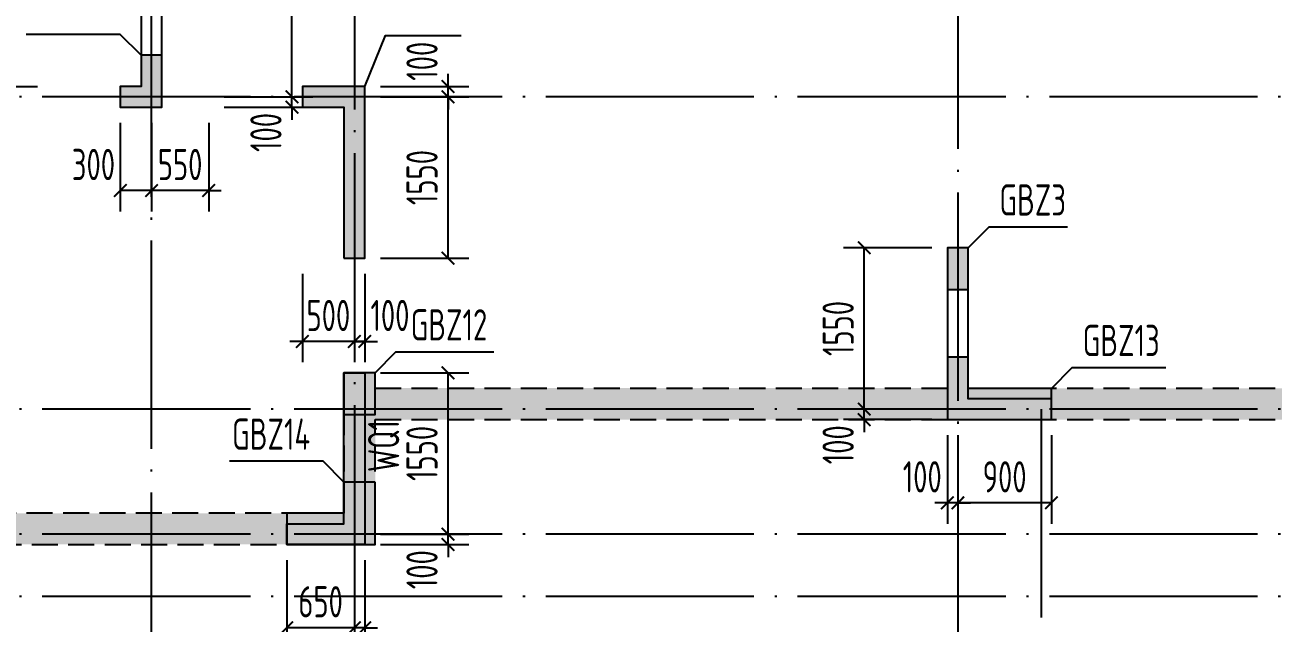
# Model space of a CAD drawing. Extents: x -812054 to 22247, y -644080 to 1003627.
# Drawn here: x -467722 to -455726, y -150435 to -144690 of the extents above; entities that cross this region are included whole.
import ezdxf
from ezdxf.enums import TextEntityAlignment as Align

# ---------------------------------------------------------------- set-up
doc = ezdxf.new("R2010")
doc.units = 0
doc.header["$LTSCALE"] = 1000
doc.linetypes.add('__DASH', pattern=[0.35, 0.25, -0.1])
doc.linetypes.add('DOTE', pattern=[2.42, 2, -0.2, 0.02, -0.2])
doc.layers.get('0').update_dxf_attribs({"linetype": 'CONTINUOUS'})
doc.layers.get('DEFPOINTS').update_dxf_attribs({"linetype": 'CONTINUOUS'})
for name, color, linetype in [('A-DOTE', 10, 'DOTE'), ('COLU_DE_TEXT', 7, 'CONTINUOUS'), ('LABEL', 1, 'CONTINUOUS'), ('S-Q墙填充', 252, 'CONTINUOUS'), ('S-Q墙实线', 6, 'CONTINUOUS'), ('S-Q墙标注', 3, 'CONTINUOUS'), ('S-X详图填充', 252, 'CONTINUOUS'), ('S-X详图实线', 4, 'CONTINUOUS')]:
    doc.layers.add(name, color=color, linetype=linetype)
doc.styles.add('TSSD_REIN', font='tssdeng.shx', dxfattribs={"width": 0.7, "height": 300, "bigfont": 'tssdchn.shx'})
doc.styles.add('结构文字', font='zstxt.shx', dxfattribs={"width": 0.7, "bigfont": 'zshz.shx'})
doc.dimstyles.new('STRUCK', dxfattribs={"dimtxt": 400, "dimasz": 121, "dimexe": 200, "dimexo": 150, "dimgap": 115, "dimtad": 1, "dimdec": 0, "dimdsep": 46, "dimtxsty": '结构文字', "dimblk": 'ARCHTICK', "dimcen": 400, "dimclrd": 3, "dimclre": 3, "dimclrt": 7, "dimadec": 0, "dimazin": 0, "dimtfac": 1, "dimtdec": 0, "dimtix": 1, "dimtmove": 2, "dimatfit": 3, "dimldrblk": '_DIMX', "dimfxl": 1, "dimtolj": 1, "dimtzin": 0, "dimarcsym": 0})

# ---------------------------------------------------------------- blocks, each defined once
blk = doc.blocks.new('20210812.03353967')
at = {"layer": 'A-DOTE'}
for p, q in [((-198871.1, -50552.1), (-198870.9, -60652.1)), ((-200820.9, -60652.1), (-200820.9, -52752.1)), ((-193070.9, -53352.1), (-193070.9, -60652.1)), ((-163570.9, -54852.1), (-216570.9, -54852.1)), ((-163570.9, -57852.1), (-216570.9, -57852.1)), ((-192270.9, -57852.1), (-192270.9, -60652.1)), ((-163570.9, -59052.1), (-216570.9, -59052.1)), ((-163570.9, -59652.1), (-216570.9, -59652.1))]:
    blk.add_line(p, q, dxfattribs=at)
blk = doc.blocks.new('_ArchTick')
at = {"color": 0, "linetype": 'ByBlock', "const_width": 0.15}
blk.add_lwpolyline([(-0.5, -0.5), (0.5, 0.5)], dxfattribs=at)
blk = doc.blocks.new('*D688')
at = {"layer": 'DEFPOINTS', "color": 0, "transparency": 16777216}
for p in [(-459656, -148381), (-458856, -148381), (-458856, -148481)]:
    blk.add_point(p, dxfattribs=at)
at = {"layer": 'S-Q墙标注', "color": 3, "lineweight": -2, "transparency": 16777216}
for p, q in [((-459656, -148381), (-459656, -148260)), ((-459006, -148381), (-459856, -148381)), ((-459656, -148481), (-459656, -148381)), ((-459006, -148481), (-459856, -148481)), ((-459656, -148481), (-459656, -148602))]:
    blk.add_line(p, q, dxfattribs=at)
at = {"layer": 'S-Q墙标注', "color": 3, "lineweight": -2, "transparency": 16777216, "xscale": 121, "yscale": 121, "zscale": 121}
for p, rotation in [((-459656, -148381), 270), ((-459656, -148481), 90)]:
    blk.add_blockref('_ArchTick', p, dxfattribs=dict(at, rotation=rotation))
at = {"layer": 'S-Q墙标注', "color": 7, "transparency": 16777216, "insert": (-459906, -148723), "char_height": 300, "attachment_point": 5, "rotation": 90, "style": 'TSSD_REIN'}
blk.add_mtext('\\A1;100', dxfattribs=at)
blk = doc.blocks.new('_DIMX')
blk.add_line((-150, 0), (150, 0))
at = {"const_width": 50}
blk.add_lwpolyline([(-70, -70), (70, 70)], dxfattribs=at)
blk = doc.blocks.new('*D689')
at = {"layer": 'DEFPOINTS', "color": 0, "transparency": 16777216}
for p in [(-459656, -146831), (-458856, -146831), (-458856, -148381)]:
    blk.add_point(p, dxfattribs=at)
at = {"layer": 'S-Q墙标注', "color": 3, "lineweight": -2, "transparency": 16777216}
for p, q in [((-459006, -146831), (-459856, -146831)), ((-459656, -148381), (-459656, -146831)), ((-459006, -148381), (-459856, -148381))]:
    blk.add_line(p, q, dxfattribs=at)
at = {"layer": 'S-Q墙标注', "color": 3, "lineweight": -2, "transparency": 16777216, "xscale": 121, "yscale": 121, "zscale": 121}
for p, rotation in [((-459656, -146831), 90), ((-459656, -148381), 270)]:
    blk.add_blockref('_ArchTick', p, dxfattribs=dict(at, rotation=rotation))
at = {"layer": 'S-Q墙标注', "color": 7, "transparency": 16777216, "insert": (-459906, -147606), "char_height": 300, "attachment_point": 5, "rotation": 90, "style": 'TSSD_REIN'}
blk.add_mtext('\\A1;1550', dxfattribs=at)
blk = doc.blocks.new('*D690')
at = {"layer": 'DEFPOINTS', "color": 0, "transparency": 16777216}
for p in [(-458756, -148481), (-457856, -148481), (-458756, -149281)]:
    blk.add_point(p, dxfattribs=at)
at = {"layer": 'S-Q墙标注', "color": 3, "lineweight": -2, "transparency": 16777216}
for p, q in [((-458756, -148631), (-458756, -149481)), ((-457856, -148631), (-457856, -149481)), ((-457856, -149281), (-458756, -149281))]:
    blk.add_line(p, q, dxfattribs=at)
at = {"layer": 'S-Q墙标注', "color": 3, "lineweight": -2, "transparency": 16777216, "xscale": 121, "yscale": 121, "zscale": 121, "rotation": 180}
blk.add_blockref('_ArchTick', (-458756, -149281), dxfattribs=at)
at = {"layer": 'S-Q墙标注', "color": 3, "lineweight": -2, "transparency": 16777216, "xscale": 121, "yscale": 121, "zscale": 121}
blk.add_blockref('_ArchTick', (-457856, -149281), dxfattribs=at)
at = {"layer": 'S-Q墙标注', "color": 7, "transparency": 16777216, "insert": (-458306, -149031), "char_height": 300, "attachment_point": 5, "style": 'TSSD_REIN'}
blk.add_mtext('\\A1;900', dxfattribs=at)
blk = doc.blocks.new('*D691')
at = {"layer": 'DEFPOINTS', "color": 0, "transparency": 16777216}
for p in [(-458856, -148481), (-458756, -148481), (-458856, -149281)]:
    blk.add_point(p, dxfattribs=at)
at = {"layer": 'S-Q墙标注', "color": 3, "lineweight": -2, "transparency": 16777216}
for p, q in [((-458856, -148631), (-458856, -149481)), ((-458756, -148631), (-458756, -149481)), ((-458856, -149281), (-458977, -149281)), ((-458756, -149281), (-458856, -149281)), ((-458756, -149281), (-458635, -149281))]:
    blk.add_line(p, q, dxfattribs=at)
at = {"layer": 'S-Q墙标注', "color": 3, "lineweight": -2, "transparency": 16777216, "xscale": 121, "yscale": 121, "zscale": 121}
blk.add_blockref('_ArchTick', (-458856, -149281), dxfattribs=at)
at = {"layer": 'S-Q墙标注', "color": 3, "lineweight": -2, "transparency": 16777216, "xscale": 121, "yscale": 121, "zscale": 121, "rotation": 180}
blk.add_blockref('_ArchTick', (-458756, -149281), dxfattribs=at)
at = {"layer": 'S-Q墙标注', "color": 7, "transparency": 16777216, "insert": (-459098, -149031), "char_height": 300, "attachment_point": 5, "style": 'TSSD_REIN'}
blk.add_mtext('\\A1;100', dxfattribs=at)
blk = doc.blocks.new('*D692')
at = {"layer": 'DEFPOINTS', "color": 0, "transparency": 16777216}
for p in [(-464456, -149581), (-463656, -149581), (-464456, -149681)]:
    blk.add_point(p, dxfattribs=at)
at = {"layer": 'S-Q墙标注', "color": 3, "lineweight": -2, "transparency": 16777216}
for p, q in [((-463656, -149581), (-463656, -149460)), ((-464306, -149581), (-463456, -149581)), ((-463656, -149681), (-463656, -149581)), ((-464306, -149681), (-463456, -149681)), ((-463656, -149681), (-463656, -149802))]:
    blk.add_line(p, q, dxfattribs=at)
at = {"layer": 'S-Q墙标注', "color": 3, "lineweight": -2, "transparency": 16777216, "xscale": 121, "yscale": 121, "zscale": 121}
for p, rotation in [((-463656, -149581), 270), ((-463656, -149681), 90)]:
    blk.add_blockref('_ArchTick', p, dxfattribs=dict(at, rotation=rotation))
at = {"layer": 'S-Q墙标注', "color": 7, "transparency": 16777216, "insert": (-463906, -149923), "char_height": 300, "attachment_point": 5, "rotation": 90, "style": 'TSSD_REIN'}
blk.add_mtext('\\A1;100', dxfattribs=at)
blk = doc.blocks.new('*D693')
at = {"layer": 'DEFPOINTS', "color": 0, "transparency": 16777216}
for p in [(-464456, -148031), (-463656, -148031), (-464456, -149581)]:
    blk.add_point(p, dxfattribs=at)
at = {"layer": 'S-Q墙标注', "color": 3, "lineweight": -2, "transparency": 16777216}
for p, q in [((-464306, -148031), (-463456, -148031)), ((-463656, -149581), (-463656, -148031)), ((-464306, -149581), (-463456, -149581))]:
    blk.add_line(p, q, dxfattribs=at)
at = {"layer": 'S-Q墙标注', "color": 3, "lineweight": -2, "transparency": 16777216, "xscale": 121, "yscale": 121, "zscale": 121}
for p, rotation in [((-463656, -148031), 90), ((-463656, -149581), 270)]:
    blk.add_blockref('_ArchTick', p, dxfattribs=dict(at, rotation=rotation))
at = {"layer": 'S-Q墙标注', "color": 7, "transparency": 16777216, "insert": (-463906, -148806), "char_height": 300, "attachment_point": 5, "rotation": 90, "style": 'TSSD_REIN'}
blk.add_mtext('\\A1;1550', dxfattribs=at)
blk = doc.blocks.new('*D694')
at = {"layer": 'DEFPOINTS', "color": 0, "transparency": 16777216}
for p in [(-464556, -149681), (-464456, -149681), (-464556, -150481)]:
    blk.add_point(p, dxfattribs=at)
at = {"layer": 'S-Q墙标注', "color": 3, "lineweight": -2, "transparency": 16777216}
for p, q in [((-464556, -149831), (-464556, -150681)), ((-464456, -149831), (-464456, -150681)), ((-464556, -150481), (-464677, -150481)), ((-464456, -150481), (-464556, -150481)), ((-464456, -150481), (-464335, -150481))]:
    blk.add_line(p, q, dxfattribs=at)
at = {"layer": 'S-Q墙标注', "color": 3, "lineweight": -2, "transparency": 16777216, "xscale": 121, "yscale": 121, "zscale": 121}
blk.add_blockref('_ArchTick', (-464556, -150481), dxfattribs=at)
at = {"layer": 'S-Q墙标注', "color": 3, "lineweight": -2, "transparency": 16777216, "xscale": 121, "yscale": 121, "zscale": 121, "rotation": 180}
blk.add_blockref('_ArchTick', (-464456, -150481), dxfattribs=at)
at = {"layer": 'S-Q墙标注', "color": 7, "transparency": 16777216, "insert": (-464214, -150731), "char_height": 300, "attachment_point": 5, "style": 'TSSD_REIN'}
blk.add_mtext('\\A1;100', dxfattribs=at)
blk = doc.blocks.new('*D695')
at = {"layer": 'DEFPOINTS', "color": 0, "transparency": 16777216}
for p in [(-465206, -149681), (-464556, -149681), (-465206, -150481)]:
    blk.add_point(p, dxfattribs=at)
at = {"layer": 'S-Q墙标注', "color": 3, "lineweight": -2, "transparency": 16777216}
for p, q in [((-465206, -149831), (-465206, -150681)), ((-464556, -149831), (-464556, -150681)), ((-464556, -150481), (-465206, -150481))]:
    blk.add_line(p, q, dxfattribs=at)
at = {"layer": 'S-Q墙标注', "color": 3, "lineweight": -2, "transparency": 16777216, "xscale": 121, "yscale": 121, "zscale": 121, "rotation": 180}
blk.add_blockref('_ArchTick', (-465206, -150481), dxfattribs=at)
at = {"layer": 'S-Q墙标注', "color": 3, "lineweight": -2, "transparency": 16777216, "xscale": 121, "yscale": 121, "zscale": 121}
blk.add_blockref('_ArchTick', (-464556, -150481), dxfattribs=at)
at = {"layer": 'S-Q墙标注', "color": 7, "transparency": 16777216, "insert": (-464881, -150231), "char_height": 300, "attachment_point": 5, "style": 'TSSD_REIN'}
blk.add_mtext('\\A1;650', dxfattribs=at)
blk = doc.blocks.new('*D696')
at = {"layer": 'DEFPOINTS', "color": 0, "transparency": 16777216}
for p in [(-464456, -145381), (-463656, -145381), (-464456, -146931)]:
    blk.add_point(p, dxfattribs=at)
at = {"layer": 'S-Q墙标注', "color": 3, "lineweight": -2, "transparency": 16777216}
for p, q in [((-464306, -145381), (-463456, -145381)), ((-463656, -146931), (-463656, -145381)), ((-464306, -146931), (-463456, -146931))]:
    blk.add_line(p, q, dxfattribs=at)
at = {"layer": 'S-Q墙标注', "color": 3, "lineweight": -2, "transparency": 16777216, "xscale": 121, "yscale": 121, "zscale": 121}
for p, rotation in [((-463656, -145381), 90), ((-463656, -146931), 270)]:
    blk.add_blockref('_ArchTick', p, dxfattribs=dict(at, rotation=rotation))
at = {"layer": 'S-Q墙标注', "color": 7, "transparency": 16777216, "insert": (-463906, -146156), "char_height": 300, "attachment_point": 5, "rotation": 90, "style": 'TSSD_REIN'}
blk.add_mtext('\\A1;1550', dxfattribs=at)
blk = doc.blocks.new('*D697')
at = {"layer": 'DEFPOINTS', "color": 0, "transparency": 16777216}
for p in [(-464456, -145281), (-464456, -145381), (-463656, -145281)]:
    blk.add_point(p, dxfattribs=at)
at = {"layer": 'S-Q墙标注', "color": 3, "lineweight": -2, "transparency": 16777216}
for p, q in [((-463656, -145281), (-463656, -145160)), ((-464306, -145281), (-463456, -145281)), ((-464306, -145381), (-463456, -145381)), ((-463656, -145381), (-463656, -145281)), ((-463656, -145381), (-463656, -145502))]:
    blk.add_line(p, q, dxfattribs=at)
at = {"layer": 'S-Q墙标注', "color": 3, "lineweight": -2, "transparency": 16777216, "xscale": 121, "yscale": 121, "zscale": 121}
for p, rotation in [((-463656, -145281), 270), ((-463656, -145381), 90)]:
    blk.add_blockref('_ArchTick', p, dxfattribs=dict(at, rotation=rotation))
at = {"layer": 'S-Q墙标注', "color": 7, "transparency": 16777216, "insert": (-463906, -145039), "char_height": 300, "attachment_point": 5, "rotation": 90, "style": 'TSSD_REIN'}
blk.add_mtext('\\A1;100', dxfattribs=at)
blk = doc.blocks.new('*D718')
at = {"layer": 'DEFPOINTS', "color": 0, "transparency": 16777216}
for p in [(-465956, -145381), (-465156, -145381), (-465956, -145481)]:
    blk.add_point(p, dxfattribs=at)
at = {"layer": 'S-Q墙标注', "color": 3, "lineweight": -2, "transparency": 16777216}
for p, q in [((-465156, -145381), (-465156, -145260)), ((-465806, -145381), (-464956, -145381)), ((-465156, -145481), (-465156, -145381)), ((-465806, -145481), (-464956, -145481)), ((-465156, -145481), (-465156, -145602))]:
    blk.add_line(p, q, dxfattribs=at)
at = {"layer": 'S-Q墙标注', "color": 3, "lineweight": -2, "transparency": 16777216, "xscale": 121, "yscale": 121, "zscale": 121}
for p, rotation in [((-465156, -145381), 270), ((-465156, -145481), 90)]:
    blk.add_blockref('_ArchTick', p, dxfattribs=dict(at, rotation=rotation))
at = {"layer": 'S-Q墙标注', "color": 7, "transparency": 16777216, "insert": (-465406, -145723), "char_height": 300, "attachment_point": 5, "rotation": 90, "style": 'TSSD_REIN'}
blk.add_mtext('\\A1;100', dxfattribs=at)
blk = doc.blocks.new('*D719')
at = {"layer": 'DEFPOINTS', "color": 0, "transparency": 16777216}
for p in [(-465956, -143281), (-465156, -143281), (-465956, -145381)]:
    blk.add_point(p, dxfattribs=at)
at = {"layer": 'S-Q墙标注', "color": 3, "lineweight": -2, "transparency": 16777216}
for p, q in [((-465806, -143281), (-464956, -143281)), ((-465156, -145381), (-465156, -143281)), ((-465806, -145381), (-464956, -145381))]:
    blk.add_line(p, q, dxfattribs=at)
at = {"layer": 'S-Q墙标注', "color": 3, "lineweight": -2, "transparency": 16777216, "xscale": 121, "yscale": 121, "zscale": 121}
for p, rotation in [((-465156, -143281), 90), ((-465156, -145381), 270)]:
    blk.add_blockref('_ArchTick', p, dxfattribs=dict(at, rotation=rotation))
at = {"layer": 'S-Q墙标注', "color": 7, "transparency": 16777216, "insert": (-465406, -144331), "char_height": 300, "attachment_point": 5, "rotation": 90, "style": 'TSSD_REIN'}
blk.add_mtext('\\A1;2100', dxfattribs=at)
blk = doc.blocks.new('*D799')
at = {"layer": 'DEFPOINTS', "color": 0, "transparency": 16777216}
for p in [(-466506, -145481), (-465956, -145481), (-466506, -146281)]:
    blk.add_point(p, dxfattribs=at)
at = {"layer": 'S-Q墙标注', "color": 3, "lineweight": -2, "transparency": 16777216}
for p, q in [((-466506, -145631), (-466506, -146481)), ((-465956, -145631), (-465956, -146481)), ((-466506, -146281), (-466627, -146281)), ((-465956, -146281), (-466506, -146281)), ((-465956, -146281), (-465835, -146281))]:
    blk.add_line(p, q, dxfattribs=at)
at = {"layer": 'S-Q墙标注', "color": 3, "lineweight": -2, "transparency": 16777216, "xscale": 121, "yscale": 121, "zscale": 121}
blk.add_blockref('_ArchTick', (-466506, -146281), dxfattribs=at)
at = {"layer": 'S-Q墙标注', "color": 3, "lineweight": -2, "transparency": 16777216, "xscale": 121, "yscale": 121, "zscale": 121, "rotation": 180}
blk.add_blockref('_ArchTick', (-465956, -146281), dxfattribs=at)
at = {"layer": 'S-Q墙标注', "color": 7, "transparency": 16777216, "insert": (-466231, -146031), "char_height": 300, "attachment_point": 5, "style": 'TSSD_REIN'}
blk.add_mtext('\\A1;550', dxfattribs=at)
blk = doc.blocks.new('*D800')
at = {"layer": 'DEFPOINTS', "color": 0, "transparency": 16777216}
for p in [(-466806, -145481), (-466506, -145481), (-466806, -146281)]:
    blk.add_point(p, dxfattribs=at)
at = {"layer": 'S-Q墙标注', "color": 3, "lineweight": -2, "transparency": 16777216}
for p, q in [((-466806, -145631), (-466806, -146481)), ((-466506, -145631), (-466506, -146481)), ((-466506, -146281), (-466806, -146281))]:
    blk.add_line(p, q, dxfattribs=at)
at = {"layer": 'S-Q墙标注', "color": 3, "lineweight": -2, "transparency": 16777216, "xscale": 121, "yscale": 121, "zscale": 121, "rotation": 180}
blk.add_blockref('_ArchTick', (-466806, -146281), dxfattribs=at)
at = {"layer": 'S-Q墙标注', "color": 3, "lineweight": -2, "transparency": 16777216, "xscale": 121, "yscale": 121, "zscale": 121}
blk.add_blockref('_ArchTick', (-466506, -146281), dxfattribs=at)
at = {"layer": 'S-Q墙标注', "color": 7, "transparency": 16777216, "insert": (-467064, -146031), "char_height": 300, "attachment_point": 5, "style": 'TSSD_REIN'}
blk.add_mtext('\\A1;300', dxfattribs=at)
blk = doc.blocks.new('*D2487')
at = {"layer": 'DEFPOINTS', "color": 0, "transparency": 16777216}
for p in [(-465056, -146931), (-464556, -146931), (-465056, -147731)]:
    blk.add_point(p, dxfattribs=at)
at = {"layer": 'S-Q墙标注', "color": 3, "lineweight": -2, "transparency": 16777216}
for p, q in [((-465056, -147081), (-465056, -147931)), ((-464556, -147081), (-464556, -147931)), ((-465056, -147731), (-465177, -147731)), ((-464556, -147731), (-465056, -147731)), ((-464556, -147731), (-464435, -147731))]:
    blk.add_line(p, q, dxfattribs=at)
at = {"layer": 'S-Q墙标注', "color": 3, "lineweight": -2, "transparency": 16777216, "xscale": 121, "yscale": 121, "zscale": 121}
blk.add_blockref('_ArchTick', (-465056, -147731), dxfattribs=at)
at = {"layer": 'S-Q墙标注', "color": 3, "lineweight": -2, "transparency": 16777216, "xscale": 121, "yscale": 121, "zscale": 121, "rotation": 180}
blk.add_blockref('_ArchTick', (-464556, -147731), dxfattribs=at)
at = {"layer": 'S-Q墙标注', "color": 7, "transparency": 16777216, "insert": (-464806, -147481), "char_height": 300, "attachment_point": 5, "style": 'TSSD_REIN'}
blk.add_mtext('\\A1;500', dxfattribs=at)
blk = doc.blocks.new('*D2486')
at = {"layer": 'DEFPOINTS', "color": 0, "transparency": 16777216}
for p in [(-464556, -146931), (-464456, -146931), (-464556, -147731)]:
    blk.add_point(p, dxfattribs=at)
at = {"layer": 'S-Q墙标注', "color": 3, "lineweight": -2, "transparency": 16777216}
for p, q in [((-464556, -147081), (-464556, -147931)), ((-464456, -147081), (-464456, -147931)), ((-464556, -147731), (-464677, -147731)), ((-464456, -147731), (-464556, -147731)), ((-464456, -147731), (-464335, -147731))]:
    blk.add_line(p, q, dxfattribs=at)
at = {"layer": 'S-Q墙标注', "color": 3, "lineweight": -2, "transparency": 16777216, "xscale": 121, "yscale": 121, "zscale": 121}
blk.add_blockref('_ArchTick', (-464556, -147731), dxfattribs=at)
at = {"layer": 'S-Q墙标注', "color": 3, "lineweight": -2, "transparency": 16777216, "xscale": 121, "yscale": 121, "zscale": 121, "rotation": 180}
blk.add_blockref('_ArchTick', (-464456, -147731), dxfattribs=at)
at = {"layer": 'S-Q墙标注', "color": 7, "transparency": 16777216, "insert": (-464214, -147481), "char_height": 300, "attachment_point": 5, "style": 'TSSD_REIN'}
blk.add_mtext('\\A1;100', dxfattribs=at)

msp = doc.modelspace()

# ---------------------------------------------------------------- hatches: boundary and pattern name
at = {"layer": 'S-Q墙填充'}
h = msp.add_hatch(dxfattribs=at)
h.set_pattern_fill('ARMORED', color=252, scale=30, style=0)
h.set_pattern_definition([(50, (-226609.78, -77846.11), (215.17805, -18.82564), [22.5, -247.5]), (355, (-226609.78, -77846.1), (-41.6254, 225.65764), [18, -198]), (100.4514, (-226591.85, -77847.68), (173.55281, 206.83186), [19.12206, -210.34263]), (46.1842, (-226609.78, -77786.1), (320.17231, -49.6557), [33.75, -371.25]), (96.6356, (-226583.1, -77790.25), (280.3988, 292.23536), [28.6831, -315.5139]), (351.1842, (-226609.8, -77786.1), (280.3986, 292.2356), [27, -297]), (21, (-226579.78, -77801.11), (179.07212, -120.78567), [22.5, -247.5]), (326, (-226579.78, -77801.1), (72.9946, 217.54501), [18, -198]), (71.4514, (-226564.86, -77811.18), (252.06679, 96.75915), [19.12206, -210.34263]), (37.5, (-226609.784, -77846.11), (3.647957, 99.868156), [0, -195.6, 0, -201, 0, -198.75]), (7.5, (-226609.78, -77846.11), (78.92086, 118.323514), [0, -114.6, 0, -191.1, 0, -75.75]), (327.5, (-226676.68, -77846.11), (160.14673, -6.766462), [0, -75, 0, -234, 0, -310.5]), (317.5, (-226706.68, -77846.11), (174.95585, 30.031495), [0, -97.5, 0, -155.4, 0, -220.5]), (45, (-226609.78, -77846.11), (-106.06602, 106.06602), [])])
h.paths.add_polyline_path([(-470855.99, -148031.19), (-471155.99, -148031.08), (-471155.99, -148181.17), (-480055.99, -148181.18), (-480055.99, -145281.04), (-481942.16, -145281.04), (-481942.16, -141281.04), (-482242.16, -141281.04), (-482242.16, -145581.04), (-480355.99, -145581.04), (-480356.03, -148481.04), (-471155.95, -148481.41), (-471155.99, -149681.05), (-464356.01, -149680.77), (-464356.02, -148481.17), (-446155.95, -148481.77), (-446155.95, -149681.05), (-439356.01, -149681.05), (-439356.01, -148481.04), (-430056.01, -148481.06), (-430056.01, -140981.04), (-430756, -140981.04), (-430756, -141181.04), (-430356, -141181.04), (-430356.01, -148181.04), (-439356.01, -148181.04), (-439356.01, -148031.05), (-439656.01, -148031.05), (-439656.04, -149381.05), (-445855.99, -149381.05), (-445855.99, -148031.05), (-446155.99, -148031.07), (-446155.97, -148181.04), (-464356.03, -148178.49), (-464356.01, -148031.08), (-464656.01, -148031.04), (-464656.01, -149381.05), (-470855.98, -149381.05)])
at = {"layer": 'S-X详图填充'}
h = msp.add_hatch(color=256, dxfattribs=at)
h.dxf.hatch_style = 1
h.paths.add_polyline_path([(-466406.04, -144981.04), (-466606.04, -144981.04), (-466606.04, -145281.04), (-466806.04, -145281.04), (-466806.04, -145481.04), (-466406.04, -145481.04)])
h = msp.add_hatch(color=256, dxfattribs=at)
h.dxf.hatch_style = 1
h.paths.add_polyline_path([(-464656.13, -146931.04), (-464456.13, -146931.04), (-464456.05, -145281.04), (-465056.05, -145281.04), (-465056.05, -145481.04), (-464656.05, -145481.04)])
h = msp.add_hatch(color=256, dxfattribs=at)
h.dxf.hatch_style = 1
h.paths.add_polyline_path([(-458856.05, -147231.04), (-458656.05, -147231.04), (-458656.05, -146831.04), (-458856.05, -146831.04)])
h = msp.add_hatch(color=256, dxfattribs=at)
h.dxf.hatch_style = 1
h.paths.add_polyline_path([(-458656.05, -147881.04), (-458856.05, -147881.04), (-458856.05, -148481.04), (-457856.06, -148481.04), (-457856.06, -148181.04), (-458656.05, -148181.04)])
h = msp.add_hatch(color=256, dxfattribs=at)
h.dxf.hatch_style = 1
h.paths.add_polyline_path([(-464656.08, -148431.05), (-464356.05, -148431.05), (-464356.05, -148031.05), (-464656.08, -148031.05)])
h = msp.add_hatch(color=256, dxfattribs=at)
h.dxf.hatch_style = 1
h.paths.add_polyline_path([(-464356.05, -149081.05), (-464656.08, -149081.05), (-464656.08, -149381.05), (-465206.07, -149381.05), (-465206.07, -149681.05), (-464356.05, -149681.05)])

# ---------------------------------------------------------------- linework, layer by layer
at = {"layer": 'LABEL'}
for points in [[(-466606.04, -144981.04), (-466806.04, -144781.04), (-467709.6, -144781.04)], [(-464456.05, -145281.04), (-464256.05, -144792.59), (-463530.42, -144792.59)], [(-468706.04, -145481.04), (-468506.04, -145281.04), (-467601.21, -145281.04)], [(-458656.05, -146831.04), (-458456.05, -146631.04), (-457701.2, -146631.04)], [(-464356.05, -148031.05), (-464156.05, -147831.05), (-463214.6, -147831.05)], [(-457856.06, -148181.04), (-457656.06, -147981.04), (-456756.26, -147981.04)], [(-464656.08, -149081.05), (-464856.08, -148881.05), (-465756.83, -148881.05)]]:
    msp.add_lwpolyline(points, dxfattribs=at)
at = {"layer": 'S-Q墙实线', "linetype": '__DASH'}
for points in [[(-482242.21, -145581.04), (-480356.04, -145581.04), (-480356.03, -148481.04), (-471155.99, -148481.17), (-471156.04, -149681.05), (-464356.05, -149681.05), (-464356.1, -148481.17), (-446156, -148481.04), (-446156.03, -149681.05), (-439356.06, -149681.05), (-439356.06, -148481.04), (-430056.05, -148481.04), (-430056.04, -141181.04)], [(-446156.01, -148181.04), (-451656.03, -148181.04), (-451656.03, -146831.04), (-451856.03, -146831.04), (-451856.03, -148181.04), (-458656.05, -148181.04), (-458656.05, -146831.04), (-458856.05, -146831.04), (-458856.05, -148181.05)]]:
    msp.add_lwpolyline(points, dxfattribs=at)
for points in [[(-466806.04, -145481.04), (-466406.04, -145481.04), (-466406.04, -143381.04), (-465956.17, -143381.04), (-465956.17, -143181.04), (-466606.04, -143181.04), (-466606.04, -145281.04), (-466806.04, -145281.04)], [(-465056.05, -145481.04), (-464656.05, -145481.04), (-464656.05, -146931.04), (-464456.05, -146931.04), (-464456.05, -145281.04), (-465056.05, -145281.04)]]:
    msp.add_lwpolyline(points, close=True, dxfattribs=at)
at = {"layer": 'S-Q墙实线'}
for points in [[(-466406.04, -145481.04), (-466406.04, -143881.04), (-466406.04, -143381.04), (-465956.17, -143381.04), (-465956.17, -143181.04), (-466606.04, -143181.04), (-466606.04, -143881.04), (-466606.04, -145281.04), (-466806.04, -145281.04), (-466806.04, -145481.04)], [(-458856.05, -148481.04), (-457956.06, -148481.04), (-457856.06, -148481.04), (-457856.06, -148281.04), (-457956.06, -148281.04), (-458656.05, -148281.04), (-458656.05, -146831.04), (-458856.05, -146831.04)], [(-464456.08, -149681.05), (-465206.07, -149681.05), (-465206.07, -149481.05), (-464656.08, -149481.05), (-464656.08, -148381.04), (-464656.08, -148031.05), (-464456.08, -148031.05), (-464456.08, -148381.04)]]:
    msp.add_lwpolyline(points, close=True, dxfattribs=at)
at = {"layer": 'S-Q墙实线', "linetype": '__DASH'}
msp.add_lwpolyline([(-458856.05, -148181.05), (-464356.08, -148181.17), (-464356.06, -148031.08), (-464656.06, -148031.04), (-464656.06, -149381.05), (-470856.02, -149381.05), (-470856.03, -148031.04, 916871.7173963)], format="xyb", dxfattribs=at)
at = {"layer": 'S-X详图实线'}
for points in [[(-466406.04, -144981.04), (-466606.04, -144981.04), (-466606.04, -145281.04), (-466806.04, -145281.04), (-466806.04, -145481.04), (-466406.04, -145481.04), (-466406.04, -144981.04)], [(-464656.13, -146931.04), (-464456.13, -146931.04), (-464456.05, -145281.04), (-465056.05, -145281.04), (-465056.05, -145481.04), (-464656.05, -145481.04), (-464656.05, -145781.04)], [(-458856.05, -147231.04), (-458656.05, -147231.04), (-458656.05, -146831.04), (-458856.05, -146831.04), (-458856.05, -147231.04)], [(-458656.05, -147881.04), (-458856.05, -147881.04), (-458856.05, -148481.04), (-457856.06, -148481.04), (-457856.06, -148181.04), (-458656.05, -148181.04), (-458656.05, -147881.04)], [(-464656.08, -148431.05), (-464356.05, -148431.05), (-464356.05, -148031.05), (-464656.08, -148031.05), (-464656.08, -148431.05)], [(-464356.05, -149081.05), (-464656.08, -149081.05), (-464656.08, -149381.05), (-465206.07, -149381.05), (-465206.07, -149681.05), (-464356.05, -149681.05), (-464356.05, -149081.05)]]:
    msp.add_lwpolyline(points, close=True, dxfattribs=at)

# ---------------------------------------------------------------- block references
at = {"layer": 'A-DOTE'}
msp.add_blockref('20210812.03353967', (-265685.13, -90528.95), dxfattribs=at)

# ---------------------------------------------------------------- texts
at = {"layer": 'COLU_DE_TEXT', "style": 'TSSD_REIN', "width": 0.7}
for s, p in [('GBZ3', (-458356.05, -146611.04)), ('GBZ12', (-464015.35, -147811.05)), ('GBZ13', (-457556.06, -147961.04)), ('GBZ14', (-465731.46, -148861.05))]:
    msp.add_text(s, height=300, dxfattribs=at).set_placement(p, align=Align.BOTTOM_LEFT)
at = {"layer": 'S-Q墙标注', "style": 'TSSD_REIN', "width": 0.7}
msp.add_text('WQ1', height=300, rotation=89.999998, dxfattribs=at).set_placement((-464034.89, -148735.85), align=Align.BOTTOM_CENTER)

# ---------------------------------------------------------------- dimensions: what is measured, and where the dimension line sits
at = {"layer": 'S-Q墙标注'}
for base, p1, p2, angle, picture, middle in [((-465155.98, -143281.04), (-465955.98, -145381.04), (-465955.98, -143281.04), 90, '*D719', (-465405.98, -144331.04)), ((-463656.05, -145381.04), (-464456.05, -146931.04), (-464456.05, -145381.04), 90, '*D696', (-463906.05, -146156.04)), ((-466506.03, -146281.07), (-465956.16, -145481.07), (-466506.03, -145481.07), 180, '*D799', (-466231.1, -146031.07)), ((-459656.05, -146831.04), (-458856.05, -148381.04), (-458856.05, -146831.04), 90, '*D689', (-459906.05, -147606.04)), ((-465056.05, -147731.07), (-464556.05, -146930.94), (-465056.05, -146931.07), 180, '*D2487', (-464806.05, -147481.07)), ((-463656.05, -148031.05), (-464456.05, -149581.04), (-464456.05, -148031.05), 90, '*D693', (-463906.05, -148806.05)), ((-458756.04, -149281.04), (-457856.05, -148481.04), (-458756.04, -148481.04), 180, '*D690', (-458306.05, -149031.04)), ((-465206.04, -150481.05), (-464556.08, -149681.05), (-465206.04, -149681.05), 180, '*D695', (-464881.06, -150231.05))]:
    dim = msp.add_linear_dim(base=base, p1=p1, p2=p2, angle=angle, dimstyle='STRUCK', override={"dimtxt": 300, "dimgap": 100, "dimtxsty": 'TSSD_REIN'}, dxfattribs=at)
    dim.commit()
    dim.dimension.update_dxf_attribs({"geometry": picture, "text_midpoint": middle})
for base, p1, p2, angle, picture, middle in [((-463656.05, -145281.04), (-464456.05, -145381.04), (-464456.05, -145281.04), 90, '*D697', (-463906.05, -145039.12)), ((-465155.98, -145381.04), (-465955.98, -145481.04), (-465955.98, -145381.04), 90, '*D718', (-465405.98, -145722.97)), ((-466806.03, -146281.07), (-466506.03, -145481.07), (-466806.03, -145481.07), 180, '*D800', (-467064.11, -146031.07)), ((-464556.05, -147731.07), (-464456.12, -146930.94), (-464556.05, -146930.94), 180, '*D2486', (-464214.2, -147481.07)), ((-459656.05, -148381.04), (-458856.05, -148481.04), (-458856.05, -148381.04), 90, '*D688', (-459906.05, -148722.97)), ((-458856.05, -149281.04), (-458756.04, -148481.04), (-458856.05, -148481.04), 180, '*D691', (-459097.98, -149031.04)), ((-463656.05, -149581.04), (-464456.05, -149681.05), (-464456.05, -149581.04), 90, '*D692', (-463906.05, -149922.98)), ((-464556.08, -150481.05), (-464456.05, -149681.05), (-464556.08, -149681.05), 180, '*D694', (-464214.13, -150731.05))]:
    dim = msp.add_linear_dim(base=base, p1=p1, p2=p2, angle=angle, dimstyle='STRUCK', override={"dimtxt": 300, "dimgap": 100, "dimtxsty": 'TSSD_REIN'}, dxfattribs=at)
    dim.commit()
    dim.dimension.update_dxf_attribs({"geometry": picture, "text_midpoint": middle, "dimtype": 160})

doc.saveas('drawing.dxf')
